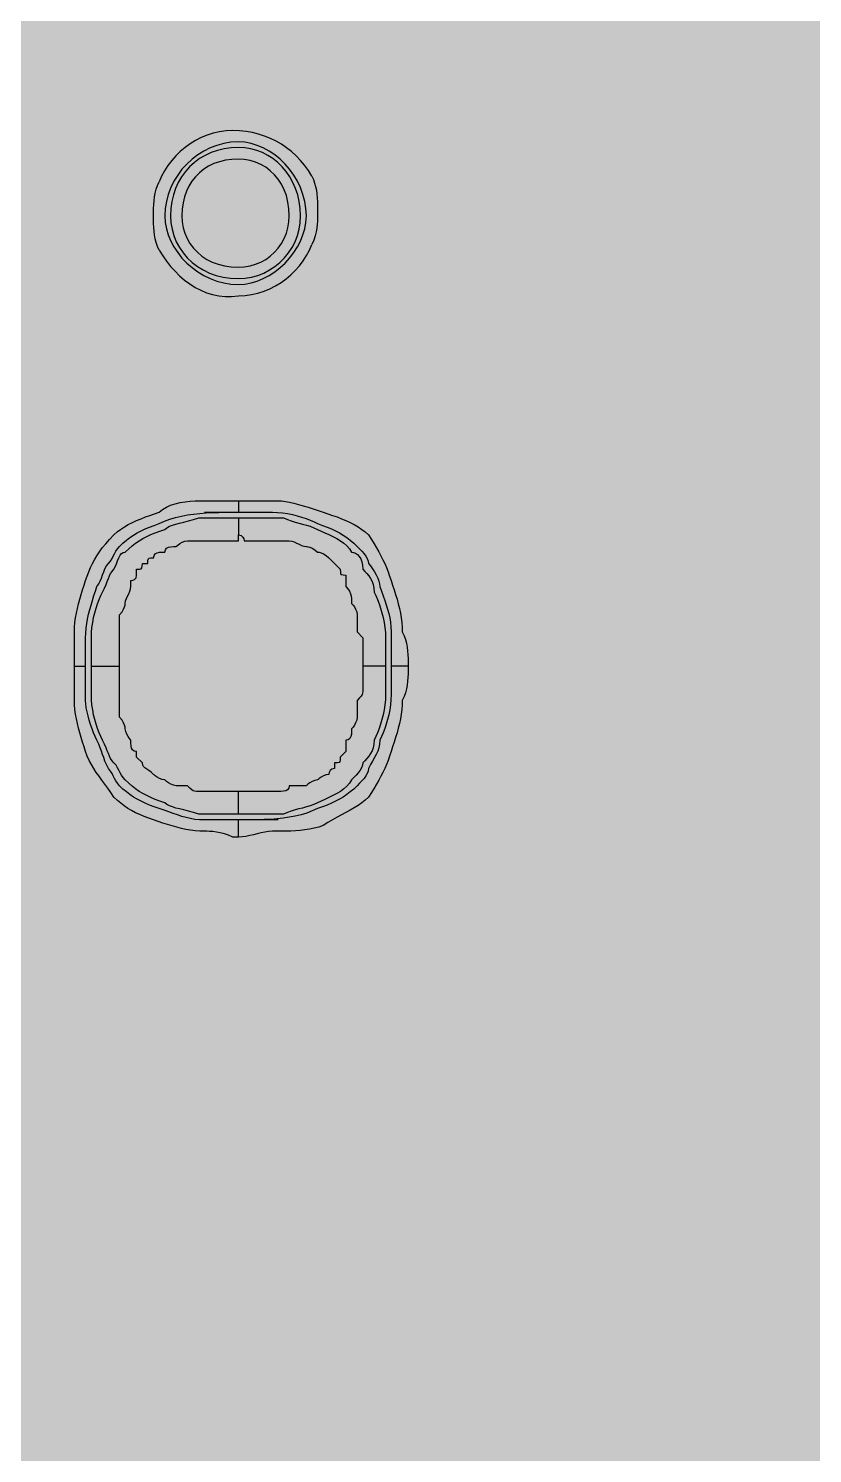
# Model space of a CAD drawing. Header units: millimetres. Extents: x 0 to 966, y -664 to 90.
# Drawn here: x 699.5 to 711.89, y -367.5 to -345 of the extents above; entities that cross this region are included whole.
import ezdxf

# ---------------------------------------------------------------- set-up
doc = ezdxf.new("R2010")
doc.units = ezdxf.units.MM
for name, color, linetype in [('HDL_BODY', 7, 'Continuous'), ('HDL_COLOUR', 7, 'Continuous'), ('HDL_DETAIL', 7, 'Continuous')]:
    doc.layers.add(name, color=color, linetype=linetype)

# ---------------------------------------------------------------- blocks, each defined once
blk = doc.blocks.new('M_DM06.1_FRONT')
at = {"layer": 'HDL_BODY', "true_color": 0x202126}
blk.add_hatch(color=250, dxfattribs=at).paths.add_polyline_path([(0, 0), (216, 0), (216, 90), (0, 90)])
at = {"layer": 'HDL_BODY', "true_color": 0x2a2a30}
blk.add_hatch(color=250, dxfattribs=at).paths.add_polyline_path([(0.4, 20.52), (215.6, 20.52), (215.6, 68.31), (0.4, 68.31)])
at = {"layer": 'HDL_COLOUR', "true_color": 0x3d4a3a}
for points in [[(203.891, 42.04), (203.884, 42.157), (203.867, 42.271), (203.838, 42.381), (203.798, 42.488), (203.75, 42.59), (203.693, 42.686), (203.627, 42.777), (203.555, 42.86), (203.477, 42.937), (203.393, 43.005), (203.304, 43.065), (203.211, 43.115), (203.116, 43.155), (203.017, 43.185), (202.918, 43.203), (202.817, 43.209), (202.701, 43.203), (202.588, 43.185), (202.478, 43.155), (202.373, 43.115), (202.271, 43.065), (202.176, 43.005), (202.086, 42.937), (202.003, 42.86), (201.927, 42.777), (201.859, 42.686), (201.8, 42.59), (201.75, 42.488), (201.71, 42.381), (201.681, 42.271), (201.663, 42.157), (201.656, 42.04), (201.663, 41.939), (201.681, 41.839), (201.71, 41.74), (201.75, 41.643), (201.8, 41.55), (201.859, 41.461), (201.927, 41.376), (202.003, 41.297), (202.086, 41.224), (202.176, 41.159), (202.271, 41.101), (202.373, 41.052), (202.478, 41.013), (202.588, 40.984), (202.701, 40.965), (202.817, 40.959), (202.918, 40.965), (203.017, 40.984), (203.116, 41.013), (203.211, 41.052), (203.304, 41.101), (203.393, 41.159), (203.477, 41.224), (203.555, 41.297), (203.627, 41.376), (203.693, 41.461), (203.75, 41.55), (203.798, 41.643), (203.838, 41.74), (203.867, 41.839), (203.884, 41.939), (203.891, 42.04)], [(203.8, 42.04), (203.795, 42.156), (203.78, 42.267), (203.755, 42.373), (203.722, 42.474), (203.68, 42.569), (203.631, 42.658), (203.574, 42.741), (203.51, 42.816), (203.44, 42.884), (203.364, 42.945), (203.283, 42.997), (203.197, 43.041), (203.107, 43.075), (203.014, 43.1), (202.917, 43.116), (202.817, 43.121), (202.702, 43.116), (202.592, 43.1), (202.487, 43.075), (202.387, 43.041), (202.292, 42.997), (202.204, 42.945), (202.123, 42.884), (202.048, 42.816), (201.981, 42.741), (201.921, 42.658), (201.869, 42.569), (201.826, 42.474), (201.792, 42.373), (201.767, 42.267), (201.752, 42.156), (201.747, 42.04), (201.753, 41.933), (201.77, 41.83), (201.798, 41.73), (201.837, 41.634), (201.886, 41.543), (201.944, 41.458), (202.011, 41.379), (202.087, 41.307), (202.171, 41.243), (202.262, 41.187), (202.361, 41.139), (202.466, 41.101), (202.578, 41.073), (202.695, 41.056), (202.817, 41.05), (202.923, 41.056), (203.026, 41.073), (203.126, 41.101), (203.221, 41.139), (203.311, 41.187), (203.395, 41.243), (203.473, 41.307), (203.545, 41.379), (203.609, 41.458), (203.665, 41.543), (203.712, 41.634), (203.749, 41.73), (203.777, 41.83), (203.794, 41.933), (203.8, 42.04)], [(203.622, 42.04), (203.617, 42.153), (203.601, 42.26), (203.576, 42.361), (203.541, 42.455), (203.497, 42.542), (203.446, 42.621), (203.387, 42.692), (203.321, 42.755), (203.25, 42.81), (203.172, 42.855), (203.089, 42.891), (203.002, 42.918), (202.911, 42.934), (202.817, 42.939), (202.712, 42.934), (202.613, 42.92), (202.518, 42.897), (202.43, 42.866), (202.347, 42.826), (202.271, 42.778), (202.202, 42.723), (202.139, 42.66), (202.084, 42.59), (202.037, 42.513), (201.997, 42.43), (201.966, 42.341), (201.943, 42.246), (201.929, 42.146), (201.925, 42.04), (201.93, 41.945), (201.946, 41.854), (201.972, 41.766), (202.008, 41.683), (202.053, 41.605), (202.107, 41.532), (202.17, 41.466), (202.241, 41.407), (202.319, 41.355), (202.406, 41.312), (202.499, 41.277), (202.599, 41.251), (202.705, 41.235), (202.817, 41.229), (202.911, 41.235), (203.002, 41.251), (203.089, 41.277), (203.172, 41.312), (203.25, 41.355), (203.321, 41.407), (203.387, 41.466), (203.446, 41.532), (203.497, 41.605), (203.541, 41.683), (203.576, 41.766), (203.601, 41.854), (203.617, 41.945), (203.622, 42.04)]]:
    blk.add_hatch(color=79, dxfattribs=at).paths.add_polyline_path(points)
at = {"layer": 'HDL_COLOUR', "true_color": 0x97a4b5}
blk.add_hatch(color=253, dxfattribs=at).paths.add_polyline_path([(201.706, 37.733), (201.574, 37.6), (201.441, 37.6), (201.309, 37.467), (201.044, 37.467), (200.912, 37.333), (200.779, 37.333), (200.515, 37.067), (200.515, 36.933), (200.25, 36.667), (200.25, 36.4), (200.118, 36.267), (200.118, 35.6), (199.985, 35.467), (199.985, 35.2), (200.118, 35.067), (199.985, 34.933), (199.985, 34.667), (200.118, 34.533), (200.118, 33.867), (200.25, 33.733), (200.25, 33.6), (200.382, 33.467), (200.382, 33.333), (200.647, 33.067), (200.647, 32.933), (200.779, 32.8), (200.912, 32.8), (201.044, 32.667), (201.176, 32.667), (201.309, 32.533), (201.574, 32.533), (201.706, 32.4), (202.368, 32.4), (202.5, 32.267), (202.897, 32.267), (203.029, 32.4), (203.956, 32.4), (204.088, 32.533), (204.221, 32.533), (204.353, 32.667), (204.485, 32.667), (204.618, 32.8), (204.75, 32.8), (204.882, 32.933), (204.882, 33.067), (205.015, 33.2), (205.015, 33.333), (205.147, 33.467), (205.147, 33.6), (205.279, 33.733), (205.279, 34.133), (205.412, 34.267), (205.412, 34.8), (205.544, 34.933), (205.412, 35.067), (205.544, 35.2), (205.412, 35.333), (205.412, 35.867), (205.279, 36), (205.279, 36.4), (205.147, 36.533), (205.147, 36.667), (205.015, 36.8), (205.015, 36.933), (204.882, 37.067), (204.882, 37.2), (204.75, 37.333), (204.618, 37.333), (204.485, 37.467), (204.221, 37.467), (204.088, 37.6), (203.824, 37.6), (203.691, 37.733)])
at = {"layer": 'HDL_DETAIL', "color": 251, "true_color": 0x52555c}
for points in [[(203.978, 42.669), (203.923, 42.757), (203.862, 42.84), (203.798, 42.917), (203.728, 42.99), (203.655, 43.056), (203.578, 43.117), (203.497, 43.173), (203.412, 43.222), (203.323, 43.265), (203.232, 43.302), (203.137, 43.333), (203.039, 43.357), (202.939, 43.374), (202.835, 43.385), (202.73, 43.388), (202.624, 43.384), (202.52, 43.37), (202.42, 43.347), (202.323, 43.317), (202.23, 43.279), (202.14, 43.233), (202.055, 43.181), (201.975, 43.123), (201.899, 43.059), (201.829, 42.99), (201.764, 42.916), (201.705, 42.837), (201.652, 42.755), (201.606, 42.669), (201.566, 42.581)], [(201.479, 42.04), (201.479, 42.1), (201.479, 42.16), (201.482, 42.22), (201.486, 42.28), (201.493, 42.341), (201.504, 42.401), (201.52, 42.461), (201.54, 42.521), (201.566, 42.581)], [(203.978, 42.669), (204.003, 42.615), (204.022, 42.56), (204.038, 42.505), (204.049, 42.448), (204.057, 42.389), (204.063, 42.327), (204.066, 42.261), (204.068, 42.192), (204.068, 42.119), (204.069, 42.04)], [(201.566, 41.5), (201.54, 41.559), (201.52, 41.619), (201.504, 41.68), (201.493, 41.74), (201.486, 41.8), (201.482, 41.86), (201.479, 41.92), (201.479, 41.98), (201.479, 42.04)], [(204.069, 42.04), (204.068, 42.002), (204.067, 41.957), (204.064, 41.905), (204.057, 41.849), (204.046, 41.788), (204.03, 41.724), (204.008, 41.658), (203.978, 41.591)], [(201.566, 41.5), (201.622, 41.411), (201.683, 41.326), (201.748, 41.244), (201.817, 41.166), (201.89, 41.094), (201.968, 41.027), (202.049, 40.966), (202.134, 40.912), (202.222, 40.866), (202.314, 40.828), (202.409, 40.798), (202.507, 40.778), (202.608, 40.768), (202.711, 40.768), (202.817, 40.78), (202.923, 40.785), (203.027, 40.799), (203.127, 40.821), (203.224, 40.852), (203.317, 40.89), (203.406, 40.936), (203.491, 40.988), (203.572, 41.047), (203.647, 41.111), (203.717, 41.181), (203.782, 41.255), (203.841, 41.334), (203.893, 41.416), (203.939, 41.502), (203.978, 41.591)], [(200.227, 35.473), (200.229, 35.546), (200.236, 35.62), (200.246, 35.694), (200.259, 35.767), (200.275, 35.841), (200.293, 35.915), (200.313, 35.988), (200.335, 36.062), (200.358, 36.136), (200.381, 36.21), (200.405, 36.283), (200.43, 36.355), (200.455, 36.423), (200.482, 36.488), (200.511, 36.551), (200.544, 36.612), (200.58, 36.674), (200.622, 36.735), (200.668, 36.798), (200.722, 36.863), (200.783, 36.931), (200.851, 37.003), (200.903, 37.05), (200.958, 37.092), (201.017, 37.132), (201.079, 37.167), (201.144, 37.201), (201.211, 37.231), (201.28, 37.26), (201.35, 37.287), (201.421, 37.312), (201.494, 37.337), (201.566, 37.361), (201.619, 37.406), (201.68, 37.444), (201.748, 37.473), (201.82, 37.496), (201.896, 37.514), (201.975, 37.526), (202.056, 37.535), (202.137, 37.54), (202.218, 37.542), (202.296, 37.543), (202.371, 37.543)], [(200.405, 34.932), (200.405, 35), (200.405, 35.067), (200.405, 35.131), (200.405, 35.192), (200.405, 35.249), (200.405, 35.3), (200.405, 35.344), (200.405, 35.381), (200.407, 35.455), (200.414, 35.529), (200.423, 35.603), (200.436, 35.676), (200.452, 35.75), (200.471, 35.824), (200.491, 35.897), (200.513, 35.971), (200.536, 36.045), (200.559, 36.118), (200.583, 36.192), (200.613, 36.23), (200.637, 36.274), (200.656, 36.323), (200.673, 36.373), (200.691, 36.423), (200.71, 36.471), (200.734, 36.516), (200.764, 36.553), (200.797, 36.591), (200.822, 36.63), (200.842, 36.668), (200.861, 36.706), (200.882, 36.745), (200.908, 36.783), (200.942, 36.821), (200.995, 36.873), (201.05, 36.919), (201.105, 36.962), (201.162, 37), (201.221, 37.036), (201.283, 37.068), (201.348, 37.098), (201.416, 37.127), (201.489, 37.155), (201.566, 37.182), (201.65, 37.22), (201.737, 37.253), (201.827, 37.28), (201.919, 37.302), (202.014, 37.319), (202.11, 37.333), (202.208, 37.344), (202.307, 37.351), (202.408, 37.356), (202.509, 37.359), (202.612, 37.361), (202.714, 37.361), (202.817, 37.361)], [(202.281, 37.361), (202.341, 37.361), (202.401, 37.361), (202.461, 37.361), (202.52, 37.361), (202.58, 37.361), (202.639, 37.361), (202.699, 37.361), (202.758, 37.361), (202.817, 37.361)], [(202.371, 37.543), (202.409, 37.543), (202.454, 37.543), (202.505, 37.543), (202.561, 37.543), (202.622, 37.543), (202.685, 37.543), (202.751, 37.543), (202.817, 37.543)], [(202.817, 37.543), (202.862, 37.543), (202.894, 37.543), (202.921, 37.543), (202.952, 37.543), (202.995, 37.543)], [(202.817, 37.543), (202.817, 37.543), (202.817, 37.452), (202.817, 37.361)], [(202.817, 37.361), (202.817, 37.361), (202.862, 37.361), (202.894, 37.361), (202.921, 37.361), (202.952, 37.361), (202.995, 37.361)], [(202.995, 37.543), (203.033, 37.543), (203.078, 37.543), (203.129, 37.543), (203.186, 37.543), (203.247, 37.543), (203.311, 37.543), (203.377, 37.543), (203.444, 37.543)], [(202.995, 37.361), (203.039, 37.361), (203.09, 37.361), (203.146, 37.361), (203.203, 37.361), (203.259, 37.361), (203.31, 37.361), (203.354, 37.361)], [(203.354, 37.361), (203.434, 37.359), (203.514, 37.351), (203.593, 37.34), (203.67, 37.324), (203.745, 37.306), (203.817, 37.284), (203.886, 37.261), (203.952, 37.236), (204.013, 37.209), (204.069, 37.182), (204.146, 37.155), (204.219, 37.127), (204.288, 37.098), (204.353, 37.068), (204.415, 37.036), (204.473, 37), (204.53, 36.962), (204.585, 36.919), (204.639, 36.873), (204.693, 36.821), (204.731, 36.783), (204.768, 36.745), (204.802, 36.706), (204.831, 36.668), (204.854, 36.63), (204.868, 36.591), (204.874, 36.553), (204.906, 36.516), (204.938, 36.471), (204.968, 36.423), (204.995, 36.373), (205.018, 36.323), (205.036, 36.274), (205.047, 36.23), (205.051, 36.192), (205.078, 36.114), (205.105, 36.04), (205.13, 35.969), (205.153, 35.9), (205.174, 35.832), (205.193, 35.765), (205.208, 35.696), (205.22, 35.625), (205.227, 35.551), (205.229, 35.473)], [(203.444, 37.543), (203.5, 37.541), (203.561, 37.533), (203.626, 37.521), (203.695, 37.505), (203.768, 37.486), (203.843, 37.465), (203.92, 37.441), (203.999, 37.415), (204.079, 37.388), (204.159, 37.361), (204.232, 37.337), (204.305, 37.312), (204.376, 37.287), (204.447, 37.26), (204.515, 37.231), (204.582, 37.201), (204.647, 37.167), (204.708, 37.132), (204.767, 37.092), (204.822, 37.05), (204.874, 37.003), (204.92, 36.931), (204.962, 36.863), (205.001, 36.798), (205.037, 36.735), (205.07, 36.674), (205.1, 36.612), (205.129, 36.551), (205.155, 36.488), (205.181, 36.423), (205.205, 36.355), (205.229, 36.283), (205.254, 36.21), (205.278, 36.136), (205.301, 36.062), (205.323, 35.988), (205.343, 35.915), (205.361, 35.841), (205.377, 35.767), (205.389, 35.694), (205.399, 35.62), (205.405, 35.546), (205.407, 35.473)], [(200.496, 34.932), (200.496, 35), (200.496, 35.067), (200.496, 35.131), (200.496, 35.192), (200.496, 35.249), (200.496, 35.3), (200.496, 35.344), (200.496, 35.381), (200.498, 35.462), (200.505, 35.543), (200.517, 35.622), (200.532, 35.7), (200.551, 35.775), (200.572, 35.848), (200.595, 35.918), (200.62, 35.983), (200.647, 36.045), (200.673, 36.101), (200.703, 36.165), (200.727, 36.222), (200.746, 36.271), (200.764, 36.316), (200.78, 36.356), (200.799, 36.393), (200.822, 36.428), (200.851, 36.462), (200.885, 36.534), (200.911, 36.594), (200.932, 36.644), (200.952, 36.683), (200.973, 36.71), (200.999, 36.727), (201.032, 36.733), (201.086, 36.784), (201.14, 36.83), (201.195, 36.872), (201.252, 36.911), (201.31, 36.946), (201.372, 36.978), (201.437, 37.009), (201.506, 37.037), (201.579, 37.064), (201.656, 37.091), (201.69, 37.118), (201.73, 37.14), (201.776, 37.158), (201.829, 37.174), (201.889, 37.19), (201.955, 37.206), (202.028, 37.224), (202.107, 37.246), (202.193, 37.273), (202.255, 37.273), (202.323, 37.273), (202.394, 37.273), (202.468, 37.273), (202.542, 37.273), (202.616, 37.273), (202.687, 37.273), (202.755, 37.273), (202.817, 37.273)], [(202.817, 37.273), (202.817, 37.273), (202.895, 37.273), (202.969, 37.273), (203.039, 37.273), (203.107, 37.273), (203.175, 37.273), (203.242, 37.273), (203.31, 37.273), (203.38, 37.273), (203.454, 37.273), (203.532, 37.273), (203.592, 37.246), (203.652, 37.224), (203.712, 37.206), (203.772, 37.19), (203.831, 37.174), (203.891, 37.158), (203.95, 37.14), (204.009, 37.118), (204.069, 37.091), (204.124, 37.064), (204.184, 37.037), (204.246, 37.009), (204.308, 36.978), (204.37, 36.946), (204.428, 36.911), (204.483, 36.872), (204.532, 36.83), (204.573, 36.784), (204.605, 36.733), (204.638, 36.728), (204.67, 36.716), (204.7, 36.694), (204.727, 36.665), (204.75, 36.627), (204.768, 36.58), (204.779, 36.525), (204.783, 36.462), (204.817, 36.428), (204.849, 36.393), (204.879, 36.356), (204.906, 36.316), (204.929, 36.271), (204.946, 36.222), (204.957, 36.165), (204.961, 36.101), (204.988, 36.045), (205.015, 35.983), (205.04, 35.918), (205.064, 35.848), (205.085, 35.775), (205.104, 35.7), (205.12, 35.622), (205.132, 35.543), (205.139, 35.462), (205.142, 35.381), (205.142, 35.344), (205.142, 35.3), (205.142, 35.249), (205.142, 35.192), (205.142, 35.131), (205.142, 35.067), (205.142, 35), (205.142, 34.932)], [(202.817, 37.273), (202.817, 37.003)], [(200.942, 34.932), (200.942, 34.986), (200.942, 35.036), (200.942, 35.076), (200.942, 35.104), (200.942, 35.114), (200.942, 35.158), (200.942, 35.203), (200.942, 35.248), (200.942, 35.293), (200.942, 35.337), (200.942, 35.381), (200.942, 35.473), (200.942, 35.564), (200.942, 35.607), (200.942, 35.639), (200.942, 35.666), (200.942, 35.698), (200.942, 35.743), (200.98, 35.788), (201.005, 35.83), (201.021, 35.867), (201.029, 35.896), (201.032, 35.915), (201.032, 35.922), (201.037, 35.961), (201.05, 35.999), (201.067, 36.038), (201.085, 36.076), (201.102, 36.115), (201.115, 36.153), (201.12, 36.192), (201.12, 36.283), (201.129, 36.284), (201.152, 36.289), (201.178, 36.302), (201.201, 36.328), (201.21, 36.371), (201.21, 36.462), (201.254, 36.463), (201.281, 36.468), (201.295, 36.482), (201.3, 36.509), (201.301, 36.553), (201.388, 36.553), (201.389, 36.596), (201.394, 36.623), (201.408, 36.636), (201.434, 36.641), (201.479, 36.642), (201.485, 36.68), (201.505, 36.706), (201.534, 36.721), (201.57, 36.729), (201.612, 36.732), (201.656, 36.733), (201.664, 36.77), (201.683, 36.795), (201.713, 36.81), (201.749, 36.817), (201.791, 36.82), (201.834, 36.821), (201.841, 36.827), (201.861, 36.844), (201.891, 36.866), (201.928, 36.888), (201.97, 36.905), (202.015, 36.912), (202.059, 36.912), (202.09, 36.912), (202.117, 36.912), (202.148, 36.912), (202.193, 36.912), (202.237, 36.912), (202.281, 36.912), (202.326, 36.912), (202.371, 36.912), (202.416, 36.912), (202.461, 36.912), (202.549, 36.912), (202.639, 36.912), (202.73, 36.912), (202.817, 36.912), (202.817, 37.003)], [(202.817, 37.003), (202.861, 36.993), (202.888, 36.971), (202.902, 36.944), (202.907, 36.921), (202.908, 36.912), (202.995, 36.912), (203.04, 36.912), (203.085, 36.912), (203.13, 36.912), (203.175, 36.912), (203.22, 36.912), (203.263, 36.912), (203.274, 36.912), (203.301, 36.912), (203.342, 36.912), (203.391, 36.912), (203.444, 36.912), (203.496, 36.912), (203.545, 36.912), (203.585, 36.912), (203.612, 36.912), (203.622, 36.912), (203.661, 36.907), (203.699, 36.894), (203.737, 36.876), (203.776, 36.857), (203.814, 36.839), (203.852, 36.826), (203.891, 36.821), (203.898, 36.82), (203.917, 36.817), (203.946, 36.81), (203.982, 36.795), (204.024, 36.77), (204.069, 36.733), (204.076, 36.732), (204.095, 36.729), (204.125, 36.721), (204.161, 36.706), (204.203, 36.68), (204.246, 36.642), (204.337, 36.553), (204.427, 36.462), (204.428, 36.418), (204.433, 36.391), (204.446, 36.377), (204.472, 36.372), (204.515, 36.371), (204.515, 36.319), (204.515, 36.27), (204.515, 36.23), (204.515, 36.202), (204.515, 36.192), (204.548, 36.153), (204.572, 36.115), (204.588, 36.076), (204.598, 36.038), (204.603, 35.999), (204.605, 35.961), (204.605, 35.922), (204.612, 35.915), (204.628, 35.896), (204.649, 35.867), (204.67, 35.83), (204.686, 35.788), (204.693, 35.743), (204.693, 35.698), (204.693, 35.666), (204.693, 35.639), (204.693, 35.607), (204.693, 35.564), (204.693, 35.473), (204.783, 35.381), (204.783, 35.337), (204.783, 35.293), (204.783, 35.248), (204.783, 35.203), (204.783, 35.158), (204.783, 35.114), (204.783, 35.104), (204.783, 35.076), (204.783, 35.036), (204.783, 34.986), (204.783, 34.932)], [(200.227, 34.932), (200.227, 34.993), (200.227, 35.053), (200.227, 35.113), (200.227, 35.173), (200.227, 35.233), (200.227, 35.293), (200.227, 35.353), (200.227, 35.413), (200.227, 35.473)], [(200.405, 34.932), (200.405, 35), (200.405, 35.067), (200.405, 35.131), (200.405, 35.192), (200.405, 35.249), (200.405, 35.3), (200.405, 35.344), (200.405, 35.381)], [(205.229, 35.473), (205.229, 35.381), (205.229, 35.344), (205.229, 35.3), (205.229, 35.249), (205.229, 35.192), (205.229, 35.131), (205.229, 35.067), (205.229, 35), (205.229, 34.932)], [(205.407, 35.473), (205.434, 35.413), (205.455, 35.353), (205.471, 35.293), (205.482, 35.233), (205.49, 35.173), (205.494, 35.113), (205.497, 35.053), (205.498, 34.993), (205.498, 34.932)], [(200.227, 34.392), (200.227, 34.452), (200.227, 34.513), (200.227, 34.573), (200.227, 34.633), (200.227, 34.693), (200.227, 34.753), (200.227, 34.813), (200.227, 34.872), (200.227, 34.932)], [(200.227, 34.932), (200.318, 34.932), (200.405, 34.932)], [(200.405, 34.392), (200.405, 34.483), (200.405, 34.546), (200.405, 34.603), (200.405, 34.656), (200.405, 34.707), (200.405, 34.758), (200.405, 34.811), (200.405, 34.869), (200.405, 34.932)], [(200.496, 34.932), (200.942, 34.932)], [(202.817, 32.594), (202.817, 32.594), (202.755, 32.594), (202.687, 32.594), (202.616, 32.594), (202.542, 32.594), (202.468, 32.594), (202.394, 32.594), (202.323, 32.594), (202.255, 32.594), (202.193, 32.594), (202.107, 32.621), (202.028, 32.643), (201.955, 32.661), (201.889, 32.677), (201.829, 32.692), (201.776, 32.708), (201.73, 32.726), (201.69, 32.747), (201.656, 32.773), (201.579, 32.801), (201.506, 32.828), (201.437, 32.857), (201.372, 32.887), (201.31, 32.92), (201.252, 32.955), (201.195, 32.993), (201.14, 33.036), (201.086, 33.083), (201.032, 33.135), (200.999, 33.173), (200.973, 33.211), (200.952, 33.249), (200.932, 33.288), (200.911, 33.327), (200.885, 33.366), (200.851, 33.405), (200.822, 33.438), (200.799, 33.473), (200.78, 33.51), (200.764, 33.55), (200.746, 33.594), (200.727, 33.644), (200.703, 33.7), (200.673, 33.763), (200.647, 33.819), (200.62, 33.881), (200.595, 33.946), (200.572, 34.016), (200.551, 34.089), (200.532, 34.164), (200.517, 34.242), (200.505, 34.321), (200.498, 34.402), (200.496, 34.483), (200.496, 34.546), (200.496, 34.603), (200.496, 34.656), (200.496, 34.707), (200.496, 34.758), (200.496, 34.811), (200.496, 34.869), (200.496, 34.932)], [(202.817, 32.952), (202.73, 32.952), (202.639, 32.952), (202.586, 32.952), (202.538, 32.952), (202.498, 32.952), (202.471, 32.952), (202.461, 32.952), (202.416, 32.952), (202.371, 32.952), (202.326, 32.952), (202.281, 32.952), (202.237, 32.952), (202.193, 32.952), (202.155, 32.953), (202.126, 32.956), (202.103, 32.964), (202.08, 32.979), (202.052, 33.005), (202.015, 33.043), (201.962, 33.043), (201.912, 33.043), (201.872, 33.043), (201.844, 33.043), (201.834, 33.043), (201.791, 33.05), (201.749, 33.067), (201.713, 33.089), (201.683, 33.111), (201.664, 33.128), (201.656, 33.135), (201.612, 33.141), (201.57, 33.157), (201.534, 33.179), (201.505, 33.2), (201.485, 33.216), (201.479, 33.223), (201.44, 33.257), (201.404, 33.283), (201.371, 33.304), (201.342, 33.324), (201.32, 33.345), (201.306, 33.371), (201.301, 33.405), (201.21, 33.493), (201.21, 33.584), (201.172, 33.591), (201.147, 33.61), (201.131, 33.639), (201.123, 33.676), (201.12, 33.718), (201.12, 33.763), (201.113, 33.77), (201.097, 33.79), (201.076, 33.82), (201.055, 33.857), (201.039, 33.898), (201.032, 33.942), (201.032, 33.949), (201.029, 33.969), (201.021, 33.999), (201.005, 34.037), (200.98, 34.079), (200.942, 34.124), (200.942, 34.168), (200.942, 34.199), (200.942, 34.227), (200.942, 34.258), (200.942, 34.304), (200.942, 34.392), (200.942, 34.437), (200.942, 34.469), (200.942, 34.497), (200.942, 34.529), (200.942, 34.574), (200.942, 34.584), (200.942, 34.611), (200.942, 34.651), (200.942, 34.699), (200.942, 34.753), (200.942, 34.798), (200.942, 34.83), (200.942, 34.857), (200.942, 34.888), (200.942, 34.932)], [(205.142, 34.932), (205.142, 34.869), (205.142, 34.811), (205.142, 34.758), (205.142, 34.707), (205.142, 34.656), (205.142, 34.603), (205.142, 34.546), (205.142, 34.483), (205.139, 34.402), (205.132, 34.321), (205.12, 34.242), (205.104, 34.164), (205.085, 34.089), (205.064, 34.016), (205.04, 33.946), (205.015, 33.881), (204.988, 33.819), (204.961, 33.763), (204.957, 33.7), (204.946, 33.644), (204.929, 33.594), (204.906, 33.55), (204.879, 33.51), (204.849, 33.473), (204.817, 33.438), (204.783, 33.405), (204.778, 33.366), (204.763, 33.327), (204.741, 33.288), (204.712, 33.249), (204.679, 33.211), (204.643, 33.173), (204.605, 33.135), (204.573, 33.083), (204.532, 33.036), (204.483, 32.993), (204.428, 32.955), (204.37, 32.92), (204.308, 32.887), (204.246, 32.857), (204.184, 32.828), (204.124, 32.801), (204.069, 32.773), (204.009, 32.747), (203.95, 32.726), (203.891, 32.708), (203.831, 32.692), (203.772, 32.677), (203.712, 32.661), (203.652, 32.643), (203.592, 32.621), (203.532, 32.594), (203.454, 32.594), (203.38, 32.594), (203.31, 32.594), (203.242, 32.594), (203.175, 32.594), (203.107, 32.594), (203.039, 32.594), (202.969, 32.594), (202.895, 32.594), (202.817, 32.594)], [(204.783, 34.932), (204.783, 34.888), (204.783, 34.857), (204.783, 34.83), (204.783, 34.798), (204.783, 34.753), (204.783, 34.699), (204.783, 34.651), (204.783, 34.611), (204.783, 34.584), (204.783, 34.574), (204.783, 34.535), (204.78, 34.506), (204.772, 34.483), (204.756, 34.459), (204.731, 34.43), (204.693, 34.392), (204.693, 34.304), (204.693, 34.258), (204.693, 34.227), (204.693, 34.199), (204.693, 34.168), (204.693, 34.124), (204.686, 34.079), (204.67, 34.037), (204.649, 33.999), (204.628, 33.969), (204.612, 33.949), (204.605, 33.942), (204.605, 33.898), (204.602, 33.857), (204.594, 33.82), (204.578, 33.79), (204.553, 33.77), (204.515, 33.763), (204.515, 33.672), (204.515, 33.584), (204.427, 33.493), (204.427, 33.45), (204.422, 33.424), (204.408, 33.41), (204.381, 33.405), (204.337, 33.405), (204.337, 33.314), (204.293, 33.304), (204.266, 33.282), (204.252, 33.255), (204.247, 33.232), (204.246, 33.223), (204.203, 33.216), (204.161, 33.2), (204.125, 33.179), (204.095, 33.157), (204.076, 33.141), (204.069, 33.135), (204.024, 33.128), (203.982, 33.111), (203.946, 33.089), (203.917, 33.067), (203.898, 33.05), (203.891, 33.043), (203.846, 33.043), (203.801, 33.043), (203.756, 33.043), (203.712, 33.043), (203.667, 33.043), (203.622, 33.043), (203.615, 33.005), (203.596, 32.979), (203.566, 32.964), (203.529, 32.956), (203.488, 32.953), (203.444, 32.952), (203.391, 32.952), (203.342, 32.952), (203.301, 32.952), (203.274, 32.952), (203.263, 32.952), (203.176, 32.952), (203.131, 32.952), (203.099, 32.952), (203.072, 32.952), (203.04, 32.952), (202.995, 32.952), (202.908, 32.952), (202.817, 32.952)], [(205.229, 34.932), (205.229, 34.869), (205.229, 34.811), (205.229, 34.758), (205.229, 34.707), (205.229, 34.656), (205.229, 34.603), (205.229, 34.546), (205.229, 34.483), (205.227, 34.402), (205.22, 34.321), (205.208, 34.242), (205.193, 34.164), (205.174, 34.089), (205.153, 34.016), (205.13, 33.946), (205.105, 33.881), (205.078, 33.819), (205.051, 33.763), (205.047, 33.7), (205.036, 33.642), (205.018, 33.589), (204.995, 33.538), (204.968, 33.487), (204.938, 33.434), (204.906, 33.377), (204.874, 33.314), (204.868, 33.275), (204.854, 33.236), (204.831, 33.198), (204.802, 33.159), (204.768, 33.121), (204.731, 33.082), (204.693, 33.043), (204.639, 32.992), (204.585, 32.946), (204.53, 32.904), (204.473, 32.865), (204.415, 32.83), (204.353, 32.798), (204.288, 32.768), (204.219, 32.739), (204.146, 32.712), (204.069, 32.685), (203.985, 32.646), (203.898, 32.613), (203.808, 32.586), (203.716, 32.563), (203.622, 32.545), (203.526, 32.531), (203.428, 32.521), (203.328, 32.513), (203.227, 32.508), (203.125, 32.505), (203.023, 32.504), (202.92, 32.503), (202.817, 32.503)], [(205.142, 34.932), (204.783, 34.932)], [(205.229, 34.932), (205.229, 34.888), (205.229, 34.843), (205.229, 34.798), (205.229, 34.753), (205.229, 34.707), (205.229, 34.662)], [(205.498, 34.932), (205.407, 34.932), (205.32, 34.932), (205.229, 34.932)], [(205.498, 34.932), (205.498, 34.872), (205.497, 34.813), (205.494, 34.753), (205.49, 34.693), (205.482, 34.633), (205.471, 34.573), (205.455, 34.513), (205.434, 34.452), (205.407, 34.392)], [(205.229, 34.662), (205.229, 34.618), (205.229, 34.587), (205.229, 34.56), (205.229, 34.528), (205.229, 34.483)], [(202.281, 32.324), (202.208, 32.326), (202.136, 32.332), (202.063, 32.342), (201.99, 32.355), (201.917, 32.371), (201.844, 32.39), (201.771, 32.41), (201.698, 32.432), (201.625, 32.455), (201.552, 32.479), (201.479, 32.503), (201.401, 32.53), (201.328, 32.558), (201.259, 32.587), (201.194, 32.618), (201.132, 32.651), (201.073, 32.686), (201.016, 32.724), (200.96, 32.767), (200.906, 32.813), (200.851, 32.864), (200.803, 32.936), (200.755, 33.004), (200.708, 33.069), (200.661, 33.132), (200.617, 33.194), (200.574, 33.255), (200.534, 33.317), (200.497, 33.379), (200.463, 33.444), (200.432, 33.512), (200.405, 33.584), (200.381, 33.658), (200.358, 33.731), (200.335, 33.805), (200.313, 33.879), (200.293, 33.952), (200.275, 34.026), (200.259, 34.099), (200.246, 34.172), (200.236, 34.246), (200.229, 34.319), (200.227, 34.392)], [(202.281, 32.503), (202.203, 32.506), (202.13, 32.513), (202.06, 32.525), (201.992, 32.541), (201.924, 32.56), (201.857, 32.582), (201.788, 32.606), (201.718, 32.631), (201.644, 32.658), (201.566, 32.685), (201.489, 32.712), (201.416, 32.739), (201.348, 32.768), (201.283, 32.798), (201.221, 32.83), (201.162, 32.865), (201.105, 32.904), (201.05, 32.946), (200.995, 32.992), (200.942, 33.043), (200.908, 33.082), (200.882, 33.121), (200.861, 33.159), (200.842, 33.198), (200.822, 33.236), (200.797, 33.275), (200.764, 33.314), (200.734, 33.377), (200.71, 33.434), (200.691, 33.487), (200.673, 33.538), (200.656, 33.589), (200.637, 33.642), (200.613, 33.7), (200.583, 33.763), (200.557, 33.819), (200.531, 33.88), (200.506, 33.944), (200.483, 34.01), (200.461, 34.077), (200.443, 34.145), (200.427, 34.211), (200.415, 34.275), (200.408, 34.335), (200.405, 34.392)], [(205.407, 34.392), (205.405, 34.319), (205.399, 34.246), (205.389, 34.172), (205.377, 34.099), (205.361, 34.026), (205.343, 33.952), (205.323, 33.879), (205.301, 33.805), (205.278, 33.731), (205.254, 33.658), (205.229, 33.584), (205.205, 33.512), (205.181, 33.444), (205.155, 33.379), (205.129, 33.317), (205.1, 33.255), (205.07, 33.194), (205.037, 33.132), (205.001, 33.069), (204.962, 33.004), (204.92, 32.936), (204.874, 32.864), (204.822, 32.818), (204.767, 32.774), (204.708, 32.734), (204.647, 32.695), (204.582, 32.658), (204.515, 32.621), (204.447, 32.584), (204.376, 32.545), (204.305, 32.505), (204.232, 32.462), (204.159, 32.415), (204.086, 32.392), (204.013, 32.374), (203.939, 32.359), (203.866, 32.347), (203.793, 32.339), (203.72, 32.332), (203.647, 32.328), (203.573, 32.326), (203.5, 32.324), (203.427, 32.324), (203.354, 32.324)], [(202.817, 32.594), (202.817, 32.952)], [(202.73, 32.503), (202.666, 32.503), (202.609, 32.503), (202.556, 32.503), (202.505, 32.503), (202.454, 32.503), (202.402, 32.503), (202.344, 32.503), (202.281, 32.503)], [(202.817, 32.503), (202.817, 32.503), (202.73, 32.503)], [(203.444, 32.503), (203.384, 32.503), (203.323, 32.503), (203.261, 32.503), (203.197, 32.503), (203.13, 32.503), (203.059, 32.503), (202.984, 32.503), (202.903, 32.503), (202.817, 32.503)], [(202.817, 32.233), (202.817, 32.324), (202.817, 32.415), (202.817, 32.503)], [(202.73, 32.233), (202.662, 32.263), (202.596, 32.285), (202.532, 32.302), (202.471, 32.312), (202.415, 32.319), (202.363, 32.322), (202.318, 32.324), (202.281, 32.324)], [(202.817, 32.233), (202.73, 32.233)], [(203.354, 32.324), (203.295, 32.321), (203.235, 32.312), (203.175, 32.3), (203.115, 32.286), (203.056, 32.271), (202.996, 32.256), (202.936, 32.244), (202.877, 32.236), (202.817, 32.233)]]:
    blk.add_lwpolyline(points, dxfattribs=at)
for points in [[(203.891, 42.04), (203.884, 42.157), (203.867, 42.271), (203.838, 42.381), (203.798, 42.488), (203.75, 42.59), (203.693, 42.686), (203.627, 42.777), (203.555, 42.86), (203.477, 42.937), (203.393, 43.005), (203.304, 43.065), (203.211, 43.115), (203.116, 43.155), (203.017, 43.185), (202.918, 43.203), (202.817, 43.209), (202.701, 43.203), (202.588, 43.185), (202.478, 43.155), (202.373, 43.115), (202.271, 43.065), (202.176, 43.005), (202.086, 42.937), (202.003, 42.86), (201.927, 42.777), (201.859, 42.686), (201.8, 42.59), (201.75, 42.488), (201.71, 42.381), (201.681, 42.271), (201.663, 42.157), (201.656, 42.04), (201.663, 41.939), (201.681, 41.839), (201.71, 41.74), (201.75, 41.643), (201.8, 41.55), (201.859, 41.461), (201.927, 41.376), (202.003, 41.297), (202.086, 41.224), (202.176, 41.159), (202.271, 41.101), (202.373, 41.052), (202.478, 41.013), (202.588, 40.984), (202.701, 40.965), (202.817, 40.959), (202.918, 40.965), (203.017, 40.984), (203.116, 41.013), (203.211, 41.052), (203.304, 41.101), (203.393, 41.159), (203.477, 41.224), (203.555, 41.297), (203.627, 41.376), (203.693, 41.461), (203.75, 41.55), (203.798, 41.643), (203.838, 41.74), (203.867, 41.839), (203.884, 41.939), (203.891, 42.04)], [(203.8, 42.04), (203.795, 42.156), (203.78, 42.267), (203.755, 42.373), (203.722, 42.474), (203.68, 42.569), (203.631, 42.658), (203.574, 42.741), (203.51, 42.816), (203.44, 42.884), (203.364, 42.945), (203.283, 42.997), (203.197, 43.041), (203.107, 43.075), (203.014, 43.1), (202.917, 43.116), (202.817, 43.121), (202.702, 43.116), (202.592, 43.1), (202.487, 43.075), (202.387, 43.041), (202.292, 42.997), (202.204, 42.945), (202.123, 42.884), (202.048, 42.816), (201.981, 42.741), (201.921, 42.658), (201.869, 42.569), (201.826, 42.474), (201.792, 42.373), (201.767, 42.267), (201.752, 42.156), (201.747, 42.04), (201.753, 41.933), (201.77, 41.83), (201.798, 41.73), (201.837, 41.634), (201.886, 41.543), (201.944, 41.458), (202.011, 41.379), (202.087, 41.307), (202.171, 41.243), (202.262, 41.187), (202.361, 41.139), (202.466, 41.101), (202.578, 41.073), (202.695, 41.056), (202.817, 41.05), (202.923, 41.056), (203.026, 41.073), (203.126, 41.101), (203.221, 41.139), (203.311, 41.187), (203.395, 41.243), (203.473, 41.307), (203.545, 41.379), (203.609, 41.458), (203.665, 41.543), (203.712, 41.634), (203.749, 41.73), (203.777, 41.83), (203.794, 41.933), (203.8, 42.04)], [(203.622, 42.04), (203.617, 42.153), (203.601, 42.26), (203.576, 42.361), (203.541, 42.455), (203.497, 42.542), (203.446, 42.621), (203.387, 42.692), (203.321, 42.755), (203.25, 42.81), (203.172, 42.855), (203.089, 42.891), (203.002, 42.918), (202.911, 42.934), (202.817, 42.939), (202.712, 42.934), (202.613, 42.92), (202.518, 42.897), (202.43, 42.866), (202.347, 42.826), (202.271, 42.778), (202.202, 42.723), (202.139, 42.66), (202.084, 42.59), (202.037, 42.513), (201.997, 42.43), (201.966, 42.341), (201.943, 42.246), (201.929, 42.146), (201.925, 42.04), (201.93, 41.945), (201.946, 41.854), (201.972, 41.766), (202.008, 41.683), (202.053, 41.605), (202.107, 41.532), (202.17, 41.466), (202.241, 41.407), (202.319, 41.355), (202.406, 41.312), (202.499, 41.277), (202.599, 41.251), (202.705, 41.235), (202.817, 41.229), (202.911, 41.235), (203.002, 41.251), (203.089, 41.277), (203.172, 41.312), (203.25, 41.355), (203.321, 41.407), (203.387, 41.466), (203.446, 41.532), (203.497, 41.605), (203.541, 41.683), (203.576, 41.766), (203.601, 41.854), (203.617, 41.945), (203.622, 42.04)]]:
    blk.add_lwpolyline(points, close=True, dxfattribs=at)

msp = doc.modelspace()

# ---------------------------------------------------------------- block references
msp.add_blockref('M_DM06.1_FRONT', (500, -390))

doc.saveas('drawing.dxf')
